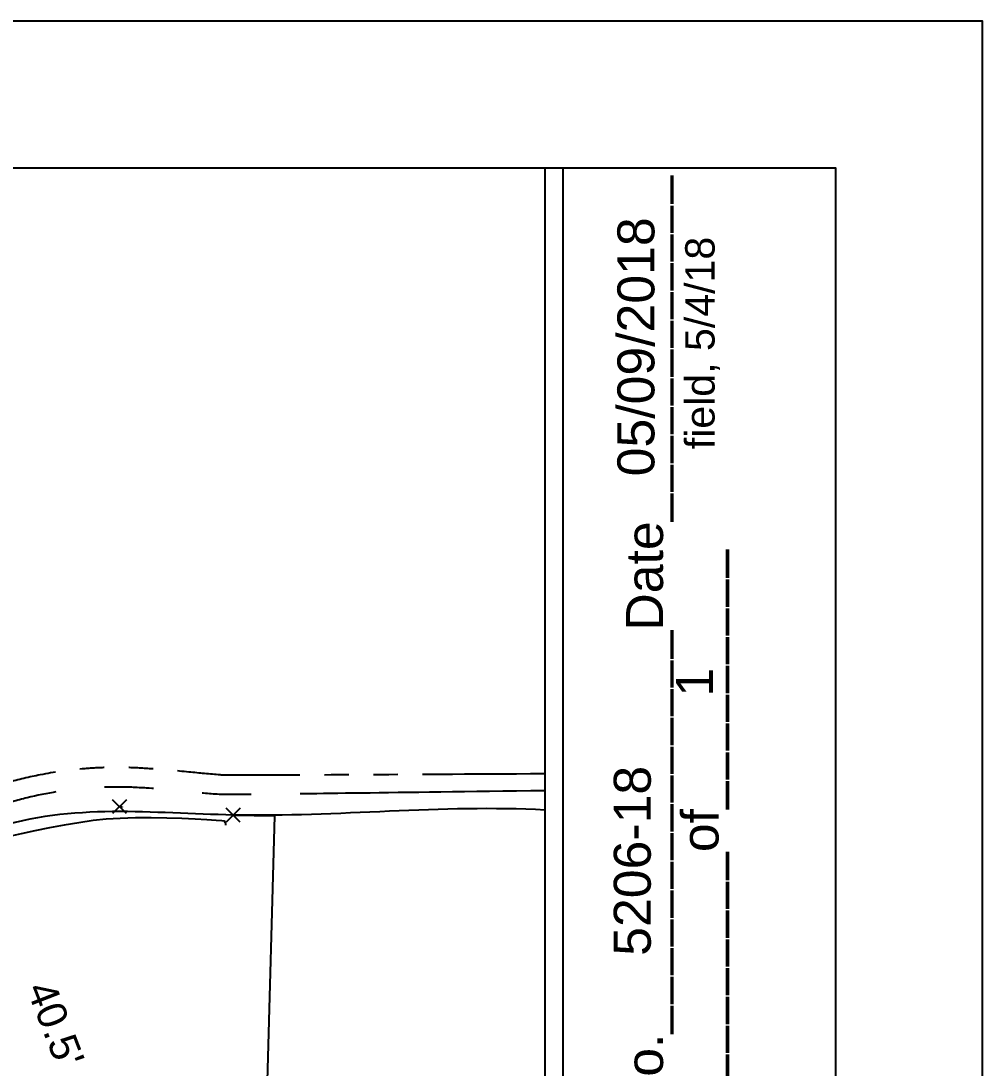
# Model space of a CAD drawing. Header units: feet. Extents: x 855931 to 856750, y 436847 to 437128.
# Drawn here: x 856652 to 856750, y 436994.2 to 437101 of the extents above; entities that cross this region are included whole.
import ezdxf

# ---------------------------------------------------------------- set-up
doc = ezdxf.new("R2010")
doc.units = ezdxf.units.FT
doc.header["$LTSCALE"] = 40
doc.header["$MEASUREMENT"] = 0
doc.linetypes.add('PHANTOM', pattern=[2.5, 1.25, -0.25, 0.25, -0.25, 0.25, -0.25])
for name, color, linetype in [('ohw', 5, 'Continuous'), ('points', 7, 'Continuous'), ('Standard', 7, 'Continuous'), ('template', 7, 'Continuous')]:
    doc.layers.add(name, color=color, linetype=linetype)
doc.styles.add('Style1', font='arial.ttf', dxfattribs={"height": 3})

msp = doc.modelspace()

# ---------------------------------------------------------------- linework, layer by layer
for p in [(856673.65, 437019.98), (856675.6, 436935.42)]:
    msp.add_line(p, (856677.88, 437019.9))
at = {"linetype": 'PHANTOM', "ltscale": 0.25}
msp.add_open_spline([(856705.45, 437024.18), (856673.35, 437024), (856672.84, 437024.03), (856671.27, 437024.15), (856670.2, 437024.26), (856667.87, 437024.49), (856666.59, 437024.61), (856664.39, 437024.76), (856663.48, 437024.81), (856661.84, 437024.84), (856661.12, 437024.84), (856659.69, 437024.79), (856658.97, 437024.75), (856656.82, 437024.56), (856655.38, 437024.36), (856652.85, 437023.86), (856651.75, 437023.6), (856649.9, 437023.07), (856649.14, 437022.83), (856647.62, 437022.29), (856646.86, 437022.01), (856645.39, 437021.41), (856644.67, 437021.09), (856642.55, 437020.15), (856641.19, 437019.52), (856638.57, 437018.36), (856637.33, 437017.85), (856634.98, 437017.05), (856633.89, 437016.77), (856632.29, 437016.55), (856631.72, 437016.52), (856630.89, 437016.56), (856630.61, 437016.59), (856630.06, 437016.68), (856629.78, 437016.74), (856629.18, 437016.91), (856628.86, 437017.01), (856628.2, 437017.27), (856627.85, 437017.41), (856626.76, 437017.91), (856625.99, 437018.3), (856624.35, 437019.16), (856623.49, 437019.63), (856621.61, 437020.57), (856620.6, 437021.04), (856618.41, 437021.87), (856617.23, 437022.22), (856615.61, 437022.47), (856615.24, 437022.52), (856614.49, 437022.58), (856614.12, 437022.59), (856613.03, 437022.59), (856612.34, 437022.54), (856611.03, 437022.4), (856610.4, 437022.3), (856609.21, 437022.1), (856608.65, 437021.99), (856607.3, 437021.74), (856606.56, 437021.61), (856605.55, 437021.5), (856605.21, 437021.48), (856604.68, 437021.48), (856604.48, 437021.49), (856604.12, 437021.52), (856603.97, 437021.54), (856603.63, 437021.61), (856603.45, 437021.65), (856602.87, 437021.82), (856602.42, 437021.98), (856601.46, 437022.38), (856600.93, 437022.61), (856599.92, 437023.06), (856599.46, 437023.26), (856598.65, 437023.6), (856598.31, 437023.74), (856597.46, 437024.05), (856596.95, 437024.21), (856595.93, 437024.49), (856595.43, 437024.61), (856593.9, 437024.91), (856592.89, 437025.03), (856590.9, 437025.15), (856589.91, 437025.15), (856586.98, 437025), (856585.09, 437024.72), (856581.4, 437024.01), (856579.6, 437023.58), (856576.67, 437022.89), (856575.5, 437022.61), (856573.51, 437022.18), (856572.68, 437022.01), (856571.22, 437021.76), (856570.58, 437021.67), (856569.31, 437021.51), (856568.68, 437021.45), (856566.77, 437021.31), (856565.49, 437021.26), (856561.64, 437021.29), (856559.06, 437021.51), (856552.46, 437022.39), (856548.42, 437023.24), (856542.77, 437024.48), (856541.21, 437024.83), (856538.56, 437025.42), (856537.47, 437025.65), (856535.31, 437026.1), (856534.24, 437026.33), (856530.79, 437027.07), (856528.46, 437027.61), (856526.22, 437028.27)], degree=3, knots=[0, 0, 0, 0, 1.645532, 1.645532, 4.936595, 4.936595, 8.653512, 8.653512, 11.19955, 11.19955, 13.160283, 13.160283, 15.121016, 15.121016, 19.042482, 19.042482, 22.063591, 22.063591, 24.166002, 24.166002, 26.268412, 26.268412, 28.370822, 28.370822, 32.575643, 32.575643, 36.780464, 36.780464, 40.985284, 40.985284, 43.58511, 43.58511, 44.986657, 44.986657, 46.388203, 46.388203, 47.789749, 47.789749, 49.191295, 49.191295, 51.940415, 51.940415, 54.689535, 54.689535, 57.564345, 57.564345, 60.439155, 60.439155, 61.254537, 61.254537, 62.069919, 62.069919, 63.700682, 63.700682, 65.331446, 65.331446, 66.962209, 66.962209, 69.460863, 69.460863, 70.873528, 70.873528, 71.903081, 71.903081, 72.839208, 72.839208, 73.775336, 73.775336, 75.598945, 75.598945, 77.422555, 77.422555, 78.795148, 78.795148, 79.716315, 79.716315, 81.005449, 81.005449, 82.294583, 82.294583, 84.872851, 84.872851, 87.451119, 87.451119, 92.607655, 92.607655, 97.764191, 97.764191, 101.283243, 101.283243, 103.908766, 103.908766, 105.979988, 105.979988, 108.051209, 108.051209, 112.193653, 112.193653, 120.47854, 120.47854, 133.08489, 133.08489, 137.824054, 137.824054, 141.109207, 141.109207, 144.394361, 144.394361, 151.874604, 151.874604, 151.874604, 151.874604], dxfattribs=at)
at = {"linetype": 'PHANTOM', "ltscale": 0.5}
msp.add_open_spline([(856705.48, 437022.46), (856673.24, 437022.04), (856672.72, 437022.04), (856671.15, 437022.16), (856670.09, 437022.26), (856667.63, 437022.5), (856666.23, 437022.64), (856663.8, 437022.79), (856662.79, 437022.84), (856660.75, 437022.84), (856659.73, 437022.8), (856656.67, 437022.56), (856654.64, 437022.23), (856651.61, 437021.49), (856650.6, 437021.2), (856648.73, 437020.58), (856647.87, 437020.25), (856646.16, 437019.56), (856645.32, 437019.19), (856642.83, 437018.08), (856641.2, 437017.32), (856638.05, 437015.98), (856636.53, 437015.41), (856633.97, 437014.75), (856632.9, 437014.58), (856631.37, 437014.53), (856630.87, 437014.55), (856629.97, 437014.66), (856629.57, 437014.73), (856628.75, 437014.95), (856628.33, 437015.08), (856626.71, 437015.69), (856625.44, 437016.33), (856622.8, 437017.72), (856621.42, 437018.47), (856618.87, 437019.58), (856617.75, 437019.99), (856615.98, 437020.4), (856615.39, 437020.49), (856614.4, 437020.58), (856614.02, 437020.59), (856613.27, 437020.59), (856612.91, 437020.57), (856611.82, 437020.49), (856611.12, 437020.39), (856609.37, 437020.1), (856608.35, 437019.89), (856606.44, 437019.57), (856605.55, 437019.47), (856604.47, 437019.48), (856604.21, 437019.5), (856603.76, 437019.55), (856603.56, 437019.58), (856603.15, 437019.66), (856602.93, 437019.72), (856602.29, 437019.9), (856601.84, 437020.06), (856600.59, 437020.56), (856599.76, 437020.95), (856598.42, 437021.54), (856597.93, 437021.74), (856597.09, 437022.06), (856596.74, 437022.18), (856596.05, 437022.39), (856595.7, 437022.48), (856594.66, 437022.74), (856593.96, 437022.87), (856591.87, 437023.14), (856590.47, 437023.17), (856587.71, 437023.03), (856586.33, 437022.87), (856582.53, 437022.24), (856580.13, 437021.65), (856576.34, 437020.75), (856574.94, 437020.43), (856572.74, 437019.99), (856571.94, 437019.85), (856570.36, 437019.62), (856569.57, 437019.53), (856567.19, 437019.31), (856565.61, 437019.26), (856560.86, 437019.31), (856557.68, 437019.63), (856551.61, 437020.56), (856548.71, 437021.14), (856544.01, 437022.16), (856542.22, 437022.56), (856539.27, 437023.21), (856538.11, 437023.47), (856535.79, 437023.96), (856534.64, 437024.2), (856531.21, 437024.93), (856528.96, 437025.43), (856526.39, 437026.13), (856526.02, 437026.24), (856525.66, 437026.35)], degree=3, knots=[0, 0, 0, 0, 1.610672, 1.610672, 4.832017, 4.832017, 8.989525, 8.989525, 11.917752, 11.917752, 14.845979, 14.845979, 20.702432, 20.702432, 23.622989, 23.622989, 26.141689, 26.141689, 28.660389, 28.660389, 33.697789, 33.697789, 38.735188, 38.735188, 42.583515, 42.583515, 44.514682, 44.514682, 46.107901, 46.107901, 47.701119, 47.701119, 52.071162, 52.071162, 56.441205, 56.441205, 59.639779, 59.639779, 61.196497, 61.196497, 62.161945, 62.161945, 63.127393, 63.127393, 65.058289, 65.058289, 68.078566, 68.078566, 71.098843, 71.098843, 72.100258, 72.100258, 72.921282, 72.921282, 73.742306, 73.742306, 75.384354, 75.384354, 78.107848, 78.107848, 79.570079, 79.570079, 80.548755, 80.548755, 81.527432, 81.527432, 83.484786, 83.484786, 87.399494, 87.399494, 91.314201, 91.314201, 98.307264, 98.307264, 102.527149, 102.527149, 104.987408, 104.987408, 107.447666, 107.447666, 112.368184, 112.368184, 122.209218, 122.209218, 131.128732, 131.128732, 136.596785, 136.596785, 140.118679, 140.118679, 143.640572, 143.640572, 150.684359, 150.684359, 151.874604, 151.874604, 151.874604, 151.874604], dxfattribs=at)
at = {"start_tangent": (-0.998606, 0.052788), "end_tangent": (-0.95911, 0.283033)}
msp.add_spline([(856705.48, 437020.49), (856673.65, 437019.98), (856649.12, 437018.58), (856629.31, 437012.76), (856614.37, 437018.57), (856603.42, 437017.58), (856596.37, 437020.18), (856571.73, 437017.8), (856537.01, 437021.66), (856525.09, 437024.43)], degree=3, dxfattribs=at)
at = {"layer": 'ohw', "color": 5, "elevation": 843.5, "flags": 128}
msp.add_lwpolyline([(856672.9, 437018.96), (856672.9, 437018.99), (856672.88, 437019.06), (856672.85, 437019.2), (856672.75, 437019.35), (856672.5, 437019.39), (856671.89, 437019.44), (856670.95, 437019.5), (856669.77, 437019.57), (856668.39, 437019.63), (856666.87, 437019.67), (856665.28, 437019.69), (856663.68, 437019.68), (856662.12, 437019.64), (856660.67, 437019.55), (856659.35, 437019.41), (856657.91, 437019.2), (856656.41, 437018.95), (856654.9, 437018.67), (856653.42, 437018.37), (856652.03, 437018.07), (856650.78, 437017.8)], dxfattribs=at)
at = {"layer": 'points', "linetype": 'Continuous'}
for points in [[(856662.75, 437021.54), (856661.34, 437020.13)], [(856662.75, 437020.13), (856661.34, 437021.54)], [(856674.36, 437020.68), (856672.94, 437019.27)], [(856674.36, 437019.27), (856672.94, 437020.68)]]:
    msp.add_lwpolyline(points, dxfattribs=at)
at = {"layer": 'template', "color": 7}
for p, q in [((856705.48, 436861.49), (856705.48, 437085.93)), ((856707.29, 436861.56), (856707.29, 437085.99))]:
    msp.add_line(p, q, dxfattribs=at)
for points in [[(856750.03, 436846.59), (856331.08, 436846.59), (856331.08, 437100.96), (856750.03, 437100.96), (856750.03, 436846.59)], [(856735.07, 436861.56), (856378.04, 436861.56), (856378.04, 437085.99), (856735.07, 437085.99), (856735.07, 436861.56)]]:
    msp.add_lwpolyline(points, close=True, dxfattribs=at)

# ---------------------------------------------------------------- texts
at = {"layer": 'points', "color": 1, "char_height": 0.04, "attachment_point": 7, "style": 'Style1'}
for s, insert, width in [('\\Ftxt.shx;\\W1.0000000000;\\T1.0000000000;\\o\\l843.15', (856662.04, 437020.84), 7.2), ('\\Ftxt.shx;\\W1.0000000000;\\T1.0000000000;\\o\\l843.33', (856673.65, 437019.98), 7.6)]:
    msp.add_mtext(s, dxfattribs=dict(at, insert=insert, width=width))
at = {"layer": 'points', "color": 3, "char_height": 0.04, "width": 12.8, "attachment_point": 1, "style": 'Style1'}
for insert in [(856662.04, 437020.83), (856673.65, 437019.97)]:
    msp.add_mtext('\\Ftxt.shx;\\W1.0000000000;\\T1.0000000000;\\o\\lWATER.EDGE', dxfattribs=dict(at, insert=insert))
at = {"layer": 'Standard', "style": 'Style1'}
for s, rotation, p in [('field, 5/4/18', 90, (856722.75, 437057.28)), ("40.5'", 291.1982, (856652.52, 437002.29))]:
    msp.add_text(s, height=3, rotation=rotation, dxfattribs=at).set_placement(p)
at = {"layer": 'template', "color": 7, "style": 'Style1'}
for s, height, p in [('Dwg. No.______________Date____________', 3.7777, (856717.49, 436976)), ('05/09/2018', 3.778, (856716.61, 437054.52)), ('Sheet_________of_________', 3.7777, (856723.15, 436976)), ('1', 3.78, (856722.59, 437032.07)), ('5206-18', 3.778, (856716.24, 437005.63))]:
    msp.add_text(s, height=height, rotation=90, dxfattribs=at).set_placement(p)

doc.saveas('drawing.dxf')
